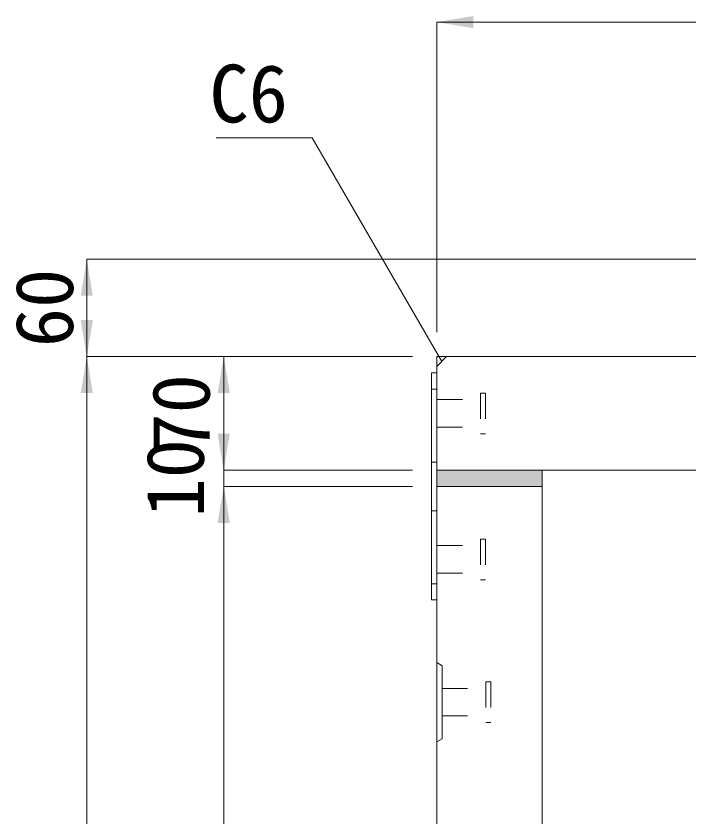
# Model space of a CAD drawing. Units: millimetres at full size; some dimension numbers follow another scale. Extents: x -3301 to 90699, y 107523 to 139162.
# Drawn here: x 2851.9 to 3266.6, y 117500.7 to 117993.9 of the extents above; entities that cross this region are included whole.
import ezdxf
from ezdxf.enums import TextEntityAlignment as Align

# ---------------------------------------------------------------- set-up
doc = ezdxf.new("R2010")
doc.units = ezdxf.units.MM
doc.header["$LTSCALE"] = 21
doc.linetypes.add('USER1', pattern=[1.35, 0.75, -0.6])
for name, color, linetype, lineweight in [('0_2', 7, 'USER1', 9), ('寸法線', 7, 'Continuous', 9), ('引出線', 4, 'Continuous', 9), ('本体', 2, 'Continuous', 9), ('補助線', 8, 'Continuous', 13), ('ｲﾝｻｰﾄ', 3, 'USER1', 5)]:
    doc.layers.add(name, color=color, linetype=linetype, lineweight=lineweight)
doc.layers.add('ﾊｯﾁﾝｸﾞ', color=8, linetype='Continuous')
doc.styles.add('ＭＳ ゴシック', font='')
doc.styles.get('ＭＳ ゴシック').set_extended_font_data('MS Gothic')

# ---------------------------------------------------------------- blocks, each defined once
blk = doc.blocks.new('filled_arrow')
at = {"color": 0, "linetype": 'Continuous', "lineweight": -2}
blk.add_solid([(7.5, 1.25), (0, 0), (7.5, -1.25)], dxfattribs=at)

msp = doc.modelspace()

# ---------------------------------------------------------------- hatches: boundary and pattern name
at = {"layer": 'ﾊｯﾁﾝｸﾞ'}
msp.add_hatch(color=256, dxfattribs=at).paths.add_polyline_path([(3176.21, 117703.89), (3176.21, 117713.89), (3111.21, 117713.89), (3111.21, 117703.89)])

# ---------------------------------------------------------------- linework, layer by layer
at = {"layer": '0_2'}
for p, q in [((3111.21, 117763.89), (3108.01, 117763.89)), ((3111.21, 117718.89), (3108.01, 117718.89)), ((3111.21, 117688.89), (3108.01, 117688.89)), ((3111.21, 117643.89), (3108.01, 117643.89))]:
    msp.add_line(p, q, dxfattribs=at)
at = {"layer": '0_2', "linetype": 'Continuous', "lineweight": 13}
for p, q in [((3111.21, 117703.89), (3111.21, 117713.89)), ((3176.21, 117703.89), (3176.21, 117713.89))]:
    msp.add_line(p, q, dxfattribs=at)
at = {"layer": '0_2', "linetype": 'Continuous'}
msp.add_lwpolyline([(3108.01, 117633.89), (3108.01, 117773.89), (3111.21, 117773.89), (3111.21, 117633.89)], close=True, dxfattribs=at)
at = {"layer": '寸法線'}
for p, q in [((3111.21, 117990.1), (3321.21, 117990.1)), ((3111.21, 117798.89), (3111.21, 117990.1)), ((2895.55, 117783.89), (2895.55, 117843.89)), ((3313.23, 117843.89), (2895.55, 117843.89)), ((2895.55, 116953.89), (2895.55, 117783.89)), ((3096.21, 117783.89), (2895.55, 117783.89)), ((3096.21, 117783.89), (2895.55, 117783.89)), ((2979.91, 117783.89), (2979.91, 117713.89)), ((3096.21, 117783.89), (2979.91, 117783.89)), ((2979.91, 117758.89), (2979.91, 117658.89)), ((3096.21, 117713.89), (2979.91, 117713.89)), ((3096.21, 117713.89), (2979.91, 117713.89)), ((2979.91, 117703.89), (2979.91, 117203.89)), ((3096.21, 117703.89), (2979.91, 117703.89)), ((3096.21, 117703.89), (2979.91, 117703.89))]:
    msp.add_line(p, q, dxfattribs=at)
at = {"layer": '引出線'}
msp.add_lwpolyline([(3114.21, 117780.81), (3034.51, 117918.85), (2975.35, 117918.85)], dxfattribs=at)
at = {"layer": '本体', "lineweight": 20}
for p, q in [((3111.21, 117777.89), (3117.21, 117783.89)), ((3117.21, 117783.89), (3321.21, 117783.89)), ((3111.21, 117777.89), (3111.21, 117713.89)), ((3541.21, 117713.89), (3111.21, 117713.89)), ((3111.21, 117703.89), (3111.21, 116953.89)), ((3176.21, 117703.89), (3111.21, 117703.89))]:
    msp.add_line(p, q, dxfattribs=at)
at = {"layer": '本体', "lineweight": 13}
msp.add_line((3176.21, 117703.89), (3176.21, 117273.97), dxfattribs=at)
at = {"layer": '本体'}
for p, q in [((3111.21, 117595.39), (3114.41, 117593.39)), ((3114.41, 117593.39), (3114.41, 117548.39)), ((3111.21, 117546.39), (3114.41, 117548.39))]:
    msp.add_line(p, q, dxfattribs=at)
at = {"layer": '補助線'}
for p in [(3111.21, 117777.89), (3117.21, 117783.89)]:
    msp.add_line(p, (3111.21, 117783.89), dxfattribs=at)
at = {"layer": 'ｲﾝｻｰﾄ'}
for p, q in [((3111.21, 117757.39), (3111.21, 117740.39)), ((3111.21, 117757.39), (3138.21, 117757.39)), ((3138.21, 117761.39), (3138.21, 117736.39)), ((3138.21, 117761.39), (3141.21, 117761.39)), ((3141.21, 117761.39), (3141.21, 117736.39)), ((3111.21, 117740.39), (3138.21, 117740.39)), ((3138.21, 117736.39), (3141.21, 117736.39)), ((3138.21, 117671.39), (3138.21, 117646.39)), ((3138.21, 117671.39), (3141.21, 117671.39)), ((3141.21, 117671.39), (3141.21, 117646.39)), ((3111.21, 117667.39), (3111.21, 117650.39)), ((3111.21, 117667.39), (3138.21, 117667.39)), ((3111.21, 117650.39), (3138.21, 117650.39)), ((3138.21, 117646.39), (3141.21, 117646.39)), ((3114.41, 117579.39), (3114.41, 117562.39)), ((3114.41, 117579.39), (3141.41, 117579.39)), ((3141.41, 117583.39), (3141.41, 117558.39)), ((3141.41, 117583.39), (3144.41, 117583.39)), ((3144.41, 117583.39), (3144.41, 117558.39)), ((3114.41, 117562.39), (3141.41, 117562.39)), ((3141.41, 117558.39), (3144.41, 117558.39))]:
    msp.add_line(p, q, dxfattribs=at)

# ---------------------------------------------------------------- block references
at = {"layer": '寸法線', "xscale": 3, "yscale": 3}
msp.add_blockref('filled_arrow', (3111.21, 117990.1), dxfattribs=at)
for p, rotation in [((2895.55, 117843.89), 270), ((2895.55, 117783.89), 90), ((2895.55, 117783.89), 270), ((2979.91, 117783.89), 270), ((2979.91, 117713.89), 90), ((2979.91, 117713.89), 90), ((2979.91, 117703.89), 270), ((2979.91, 117703.89), 270)]:
    msp.add_blockref('filled_arrow', p, dxfattribs=dict(at, rotation=rotation))
at = {"layer": '引出線', "xscale": 0.12, "yscale": 0.12, "rotation": 120}
msp.add_blockref('filled_arrow', (3114.21, 117780.81), dxfattribs=at)

# ---------------------------------------------------------------- texts
at = {"layer": '寸法線', "style": 'ＭＳ ゴシック'}
for s, p in [('60', (2869.3, 117813.89)), ('70', (2953.46, 117748.89)), ('10', (2949.91, 117708.89))]:
    msp.add_text(s, height=35.6, rotation=90, dxfattribs=at).set_placement(p, align=Align.MIDDLE_CENTER)
at = {"layer": '引出線', "style": 'ＭＳ ゴシック'}
msp.add_text('C6', height=35.6, dxfattribs=at).set_placement((3019.51, 117963.85), align=Align.TOP_RIGHT)

doc.saveas('drawing.dxf')
